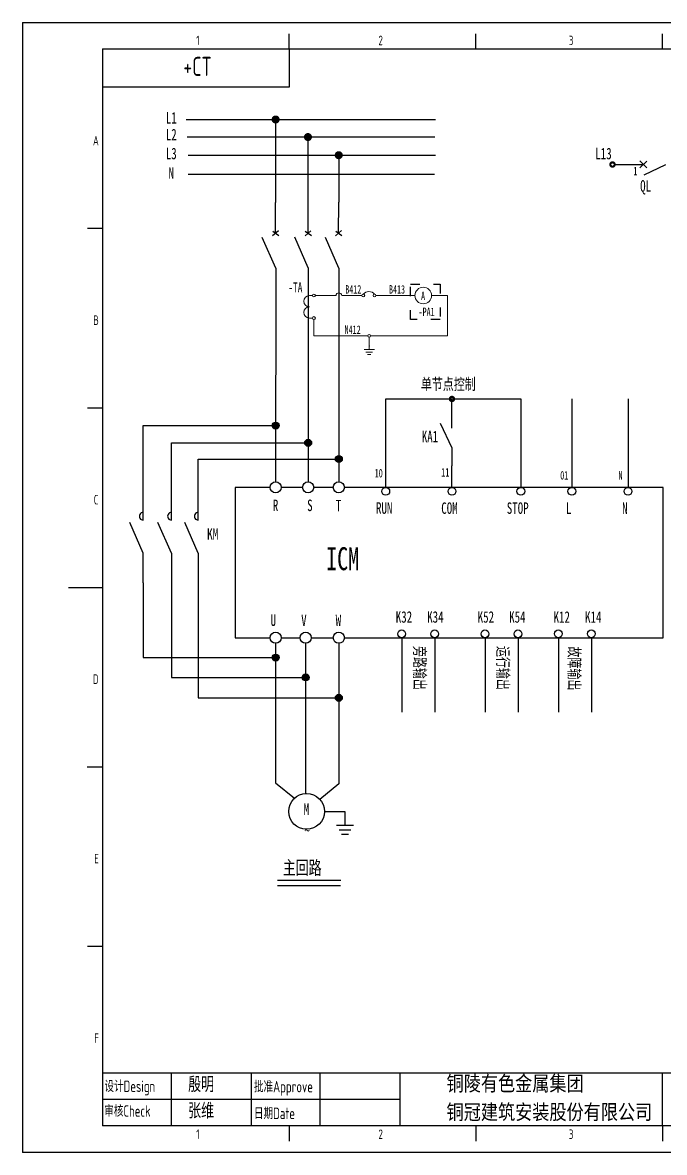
# Model space of a CAD drawing. Header units: millimetres. Extents: x 401220 to 2750366, y -101310 to 943175.
# Drawn here: x 1110437 to 1135406, y 279611 to 323605 of the extents above; entities that cross this region are included whole.
import ezdxf
from ezdxf.enums import TextEntityAlignment as Align

# ---------------------------------------------------------------- set-up
doc = ezdxf.new("R2010")
doc.units = ezdxf.units.MM
doc.linetypes.add('ACAD_ISO03W100', pattern=[30, 12, -18])
for name, color, linetype in [('1', 7, 'Continuous'), ('DIM', 1, 'Continuous'), ('TB', 7, 'Continuous'), ('图框_外框线', 7, 'Continuous'), ('图框_标题栏属性', 4, 'Continuous'), ('图框_标题栏文字', 6, 'Continuous'), ('图框_视口', 7, 'Continuous'), ('文字层', 1, 'Continuous'), ('粗实线层', 7, 'Continuous')]:
    doc.layers.add(name, color=color, linetype=linetype)
doc.layers.add('2', color=4, linetype='Continuous', lineweight=18)
doc.styles.add('IDQSTYLE', font='NSimSun.ttf', dxfattribs={"width": 0.7})
doc.styles.add('NERIN_ISOCP', font='simsun.ttf', dxfattribs={"width": 0.75})
doc.styles.get("Standard").update_dxf_attribs({"font": 'arial.ttf', "bigfont": 'hzdx.shx'})
doc.styles.add('仿宋', font='isocp.shx', dxfattribs={"width": 0.8, "bigfont": 'hztxt.shx'})
doc.styles.add('工程字', font='gbenor.shx', dxfattribs={"width": 0.8, "bigfont": 'hztxt.shx'})

# ---------------------------------------------------------------- blocks, each defined once
blk = doc.blocks.new('EARTH01')
at = {"layer": '2'}
for p, q in [((0, 0), (0, -2)), ((-3, -2), (3, -2)), ((-2, -3.52), (2, -3.52)), ((-1, -4.89), (1, -4.89))]:
    blk.add_line(p, q, dxfattribs=at)
blk.add_point((0, 0), dxfattribs=at)
at = {"layer": '1', "width": 0.9}
for tag, p, height in [('CR', (4, -8), 1.8), ('RT', (4, -5), 1.8), ('SD', (4, -10), 1)]:
    blk.add_attdef(tag, p, '', height=height, dxfattribs=at)
at = {"layer": '2', "width": 0.9}
blk.add_attdef('DN', (4, -2), '', height=2.2, dxfattribs=at)

msp = doc.modelspace()

# ---------------------------------------------------------------- hatches: boundary and pattern name
h = msp.add_hatch(color=256)
h.dxf.hatch_style = 1
h.paths.add_polyline_path([(1120281.97965, 307775.41763), (1120282.0499, 308045.79638, -0.4141374647), (1120417.20416, 307910.607, -0.4142896642)])
h.paths.add_polyline_path([(1120146.8254, 307910.607, -0.4142896642), (1120282.0499, 308045.79638), (1120282.01478, 307910.607)])
h.paths.add_polyline_path([(1120281.97965, 307775.41763, -1), (1120282.0499, 308045.79638)])
h = msp.add_hatch(color=256)
h.dxf.hatch_style = 1
h.paths.add_polyline_path([(1120281.85129, 308045.79629, 0.4138594099), (1120146.8254, 307910.607), (1120281.82675, 307910.607)])
h = msp.add_hatch(color=256)
h.dxf.hatch_style = 1
h.paths.add_polyline_path([(1121547.28202, 307376.1195), (1121547.21177, 307105.74074, 0.4142896642), (1121682.43628, 307240.93012, 0.4141374647)])
h.paths.add_polyline_path([(1121547.28202, 307376.1195, 0.4142896642), (1121412.05751, 307240.93012), (1121547.2469, 307240.93012)])
h.paths.add_polyline_path([(1121547.2469, 307240.93012), (1121412.05751, 307240.93012, 0.4141374647), (1121547.21177, 307105.74074)])
h = msp.add_hatch(color=256)
h.dxf.hatch_style = 1
h.paths.add_polyline_path([(1122739.79472, 306745.68942), (1122739.72447, 306475.31067, 0.4142896642), (1122874.94898, 306610.50005, 0.4141374647)])
h.paths.add_polyline_path([(1122739.79472, 306745.68942, 0.4142896642), (1122604.57021, 306610.50005), (1122739.7596, 306610.50005)])
h.paths.add_polyline_path([(1122739.7596, 306610.50005), (1122604.57021, 306610.50005, 0.4141374647), (1122739.72447, 306475.31067)])
h = msp.add_hatch(color=256)
h.dxf.hatch_style = 1
h.paths.add_polyline_path([(1120282.0499, 299013.00085), (1120281.97965, 298742.62209, 0.4142896642), (1120417.20416, 298877.81147, 0.4141374647)])
h.paths.add_polyline_path([(1120282.0499, 299013.00085, 0.4142896642), (1120146.8254, 298877.81147), (1120282.01478, 298877.81147)])
h.paths.add_polyline_path([(1120282.01478, 298877.81147), (1120146.8254, 298877.81147, 0.4141374647), (1120281.97965, 298742.62209)])
h = msp.add_hatch(color=256)
h.dxf.hatch_style = 1
h.paths.add_polyline_path([(1121449.36868, 298240.65195), (1121449.29843, 297970.2732, 0.4142896642), (1121584.52294, 298105.46258, 0.4141374647)])
h.paths.add_polyline_path([(1121449.36868, 298240.65195, 0.4142896642), (1121314.14417, 298105.46258), (1121449.33355, 298105.46258)])
h.paths.add_polyline_path([(1121449.33355, 298105.46258), (1121314.14417, 298105.46258, 0.4141374647), (1121449.29843, 297970.2732)])
h = msp.add_hatch(color=256)
h.dxf.hatch_style = 1
h.paths.add_polyline_path([(1122739.60798, 297446.23646), (1122739.53773, 297175.8577, 0.4142896642), (1122874.76224, 297311.04708, 0.4141374647)])
h.paths.add_polyline_path([(1122739.60798, 297446.23646, 0.4142896642), (1122604.38348, 297311.04708), (1122739.57286, 297311.04708)])
h.paths.add_polyline_path([(1122739.57286, 297311.04708), (1122604.38348, 297311.04708, 0.4141374647), (1122739.53773, 297175.8577)])

# ---------------------------------------------------------------- linework, layer by layer
at = {"color": 0, "ltscale": 0.7}
for p, q in [((1120280.68841, 319830.24709), (1120280.68841, 316601.50321)), ((1121546.95681, 316604.91957), (1121546.95681, 319086.69111)), ((1122735.51909, 318307.6884), (1122735.51909, 316608.12628)), ((1133476.83871, 318078.81551), (1134592.38574, 318078.81551)), ((1134452.36779, 318216.73452), (1134721.59863, 317951.53959)), ((1134453.39305, 317945.20526), (1134720.61355, 318212.42576)), ((1134619.13227, 317673.44666), (1135462.96425, 318078.81551)), ((1120388.28031, 315500.41803), (1120158.09735, 315295.94429)), ((1120166.61743, 315483.35598), (1120405.32047, 315312.97624)), ((1121656.36378, 315500.53839), (1121426.18083, 315296.06466)), ((1121434.7009, 315483.47635), (1121673.40394, 315313.09661)), ((1122845.72454, 315503.39711), (1122615.54158, 315298.92338)), ((1122624.06166, 315486.33507), (1122862.7647, 315315.95533)), ((1120282.94115, 314048.30845), (1119761.73765, 315241.38787)), ((1121550.95421, 314056.49341), (1121029.75071, 315249.57284)), ((1122741.01911, 314048.30845), (1122219.81561, 315241.38787)), ((1120282.94115, 314048.30845), (1120281.42975, 305724.12132)), ((1121550.95421, 314056.49341), (1121546.42183, 305724.12129)), ((1122741.01911, 314048.30845), (1122739.61711, 305723.87696)), ((1126681.24587, 308006.97323), (1127141.16107, 307049.5954)), ((1120065.03238, 305507.76323), (1118709.08934, 305507.76323)), ((1121329.94606, 305507.76323), (1120497.74856, 305507.76323)), ((1122523.21477, 305507.76323), (1121762.66223, 305507.76323)), ((1129190.86581, 305507.76323), (1122955.93095, 305507.76323)), ((1135353.23452, 305507.76323), (1129190.86581, 305507.76323)), ((1135353.23452, 299648.50614), (1135353.23452, 305507.76323)), ((1115132.0403, 302941.60657), (1114610.8368, 304134.68599)), ((1116222.86873, 302949.79154), (1115701.66523, 304142.87096)), ((1117265.3585, 302941.60657), (1116744.155, 304134.68599)), ((1118709.08934, 299650.65729), (1120065.03238, 299650.65729)), ((1120497.74856, 299650.65729), (1121232.97547, 299650.65729)), ((1121665.69164, 299650.65729), (1122523.21477, 299650.65729)), ((1122955.93095, 299650.65729), (1128161.11638, 299650.65729)), ((1125194.53438, 299648.50614), (1125194.53438, 296753.99811)), ((1126477.7379, 299649.22633), (1126477.7379, 296754.71829)), ((1128063.54281, 299648.50614), (1135353.17225, 299648.50614)), ((1128435.11803, 299648.50614), (1128435.11803, 296753.99811)), ((1129718.32154, 299649.22633), (1129718.32154, 296754.71829)), ((1131280.85964, 299653.39472), (1131280.85964, 296758.88668)), ((1132564.06315, 299654.1149), (1132564.06315, 296759.60687)), ((1120281.39047, 299434.2992), (1120281.39047, 297791.52724)), ((1121449.33355, 299434.2992), (1121449.33355, 298417.60751)), ((1122739.57286, 299434.2992), (1122739.57286, 299026.41269)), ((1122739.57286, 299026.41269), (1122739.57286, 293962.85511)), ((1121449.33355, 298417.5183), (1121449.33355, 293585.07717)), ((1120281.39047, 297791.52704), (1120281.39047, 294005.34395)), ((1120281.39047, 294005.34395), (1121016.61368, 293404.69518)), ((1122739.57286, 293962.85511), (1122000.12731, 293358.75686)), ((1122181.98576, 292889.39908), (1122978.60707, 292889.39908)), ((1122978.60707, 292889.39908), (1122978.60707, 292337.29996)), ((1123307.59149, 292337.29996), (1122649.62265, 292337.29996)), ((1122746.87759, 292168.84947), (1123210.33656, 292168.84947)), ((1122847.73347, 292002.67622), (1123109.48068, 292002.67622))]:
    msp.add_line(p, q, dxfattribs=at)
at = {"color": 0}
for p, q in [((1120279.8763, 315404.1217), (1120280.68841, 316601.50321)), ((1121546.95681, 315403.35113), (1121546.95681, 316604.91957)), ((1122730.63306, 315401.16024), (1122735.51909, 316608.12628)), ((1116217.65525, 282712.97348), (1116217.65525, 280648.8274)), ((1119329.85525, 282712.97348), (1119329.85525, 280648.8274)), ((1121997.45525, 282712.97348), (1121997.45525, 280648.8274)), ((1125109.65525, 282712.97348), (1125109.65525, 280648.8274)), ((1125109.65525, 282712.97348), (1135335.45525, 282712.97348)), ((1135335.45525, 280638.17348), (1135335.45525, 282712.97348)), ((1125109.65525, 281675.57348), (1113550.05525, 281675.57348)), ((1171644.6667, 280648.8274), (1113548.72514, 280648.8274))]:
    msp.add_line(p, q, dxfattribs=at)
at = {"linetype": 'ACAD_ISO03W100', "ltscale": 30}
for p, q in [((1125528.59334, 313417.5687), (1126681.45788, 313417.5687)), ((1125528.59334, 312050.21934), (1125528.59334, 313417.5687)), ((1126681.45788, 313417.5687), (1126681.45788, 312050.21934)), ((1126681.45788, 312050.21934), (1125528.59334, 312050.21934))]:
    msp.add_line(p, q, dxfattribs=at)
at = {"linetype": 'Continuous', "lineweight": 15}
for p, q in [((1121593.26503, 312975.30017), (1121717.66143, 312975.30017)), ((1121827.08731, 312975.30017), (1122631.50432, 312975.30017)), ((1122850.20797, 312975.30017), (1123637.34742, 312975.30017)), ((1124184.57788, 312975.30017), (1124995.71857, 312975.30017)), ((1124995.71857, 312975.30017), (1125702.48831, 312976.91078)), ((1126346.70056, 312975.30017), (1126971.30663, 312975.30017)), ((1126971.30663, 312975.30017), (1126971.30663, 311404.92949)), ((1121593.26503, 312099.89312), (1121717.66143, 312099.89312)), ((1121772.37437, 312045.18018), (1121772.37437, 311404.92949)), ((1121772.37437, 311404.92949), (1123216.48657, 311404.92949)), ((1123866.5833, 311404.92949), (1123216.48657, 311404.92949)), ((1123921.29624, 311012.67868), (1123921.29624, 311350.21655)), ((1126971.30663, 311404.92949), (1123976.00918, 311404.92949))]:
    msp.add_line(p, q, dxfattribs=at)
for p, q in [((1124564.5841, 308949.17893), (1127460.75258, 308949.17893)), ((1124564.5841, 308575.55293), (1124564.5841, 308949.17893)), ((1127141.16107, 307816.00769), (1127141.16107, 308949.17893)), ((1127460.75258, 308949.17893), (1129821.90658, 308949.17893)), ((1129821.90658, 308949.17893), (1129821.90658, 305507.76323)), ((1131806.97999, 308949.17893), (1131806.97999, 305507.76323)), ((1133991.99082, 308949.17893), (1133991.99082, 305507.76323)), ((1124564.5841, 305507.76323), (1124564.5841, 308575.55293)), ((1115131.62108, 304236.1561), (1115131.62108, 307910.607)), ((1115131.62108, 307910.607), (1120282.01478, 307910.607)), ((1116228.83692, 304236.1561), (1116228.83692, 307240.93012)), ((1116228.83692, 307240.93012), (1121547.2469, 307240.93012)), ((1127141.16107, 307049.5954), (1127141.16107, 306345.14385)), ((1117272.99786, 304236.1561), (1117272.99786, 306611.42578)), ((1117272.99786, 306611.42578), (1122739.7596, 306610.50005)), ((1127141.16107, 305507.76323), (1127141.16107, 306345.14385)), ((1127141.16107, 306345.14385), (1127141.16107, 306345.14385)), ((1118709.08934, 305507.76323), (1118709.08934, 299650.65729)), ((1115131.62108, 301794.49853), (1115132.0403, 302941.60657)), ((1116222.86873, 302949.79154), (1116222.86873, 298105.46258)), ((1117265.3585, 302941.60657), (1117265.3585, 297311.04708)), ((1115131.62108, 301794.49853), (1115131.62108, 298877.81147)), ((1115131.62108, 298877.81147), (1120281.39047, 298877.81147)), ((1116222.86873, 298105.46258), (1121449.33355, 298105.46258)), ((1117265.3585, 297311.04708), (1122739.57286, 297311.04708))]:
    msp.add_line(p, q)
at = {"color": 0, "ltscale": 0.7, "const_width": 52.28496}
for points in [[(1116796.03419, 319830.24709), (1126502.04287, 319830.24709)], [(1116835.19264, 319145.50717), (1126483.46163, 319145.50717)], [(1116874.35108, 318441.2032), (1126502.04287, 318441.2032)], [(1116874.35108, 317697.77126), (1126474.17054, 317697.77126)], [(1120346.59629, 290002.60476), (1122813.49403, 290002.60476)]]:
    msp.add_lwpolyline(points, dxfattribs=at)
at = {"color": 0, "ltscale": 0.7, "const_width": 156.85488}
for points in [[(1120202.26097, 319830.24709, 1), (1120359.11585, 319830.24709, 1)], [(1121459.75292, 319147.48485, 1), (1121616.6078, 319147.48485, 1)], [(1122657.09165, 318441.2032, 1), (1122813.94653, 318441.2032, 1)]]:
    msp.add_lwpolyline(points, format="xyb", close=True, dxfattribs=at)
at = {"color": 0, "const_width": 165.984}
for points in [[(1133345.8373, 318078.81551, 1), (1133428.8293, 318078.81551, 1)], [(1127099.66507, 308949.17893, 1), (1127182.65707, 308949.17893, 1)]]:
    msp.add_lwpolyline(points, format="xyb", close=True, dxfattribs=at)
at = {"color": 0, "ltscale": 0.7}
for centre, radius in [((1133387.3333, 318078.81551), 90.06387), ((1120281.39047, 305507.76323), 216.35809), ((1121546.30414, 305507.76323), 216.35809), ((1122739.57281, 305507.51888), 216.35809), ((1124564.5841, 305355.44714), 152.31609), ((1127141.16107, 305355.44714), 152.31609), ((1129821.90658, 305355.44714), 152.31609), ((1131806.97999, 305355.44714), 152.31609), ((1133991.99082, 305355.44714), 152.31609), ((1120281.39047, 299650.65729), 216.35809), ((1121449.33355, 299650.65729), 216.35809), ((1122739.57286, 299650.65729), 216.35809), ((1125184.78366, 299801.94078), 152.31609), ((1126467.98718, 299802.66096), 152.31609), ((1128425.36731, 299801.94078), 152.31609), ((1129708.57083, 299802.66096), 152.31609), ((1131280.85964, 299805.71081), 152.31609), ((1132564.06315, 299806.431), 152.31609), ((1121485.3747, 292889.39908), 696.61106)]:
    msp.add_circle(centre, radius, dxfattribs=at)
at = {"linetype": 'Continuous', "lineweight": 15}
for centre, radius in [((1126024.59828, 312977.64482), 322.11081), ((1121772.37437, 312975.30017), 54.71294), ((1123692.06036, 312975.30017), 54.71294), ((1124129.86494, 312975.30017), 54.71294), ((1121772.37437, 312099.89312), 54.71294), ((1123921.29624, 311404.92949), 54.71294)]:
    msp.add_circle(centre, radius, dxfattribs=at)
for centre in [(1120282.01478, 307910.607), (1121547.2469, 307240.93012), (1122739.7596, 306610.50005), (1120282.01478, 298877.81147), (1121449.33355, 298105.46258), (1122739.57286, 297311.04708)]:
    msp.add_circle(centre, 135.18938)
for centre, radius, start, end in [((1121593.26503, 312756.44841), 218.85176, 90, 270), ((1122740.85615, 312971.27506), 109.42588, 2.108037262, 177.891962738), ((1123910.96265, 312849.15542), 283.9502, 39.563614517, 140.436385483), ((1121593.26503, 312318.74488), 218.85176, 90, 270)]:
    msp.add_arc(centre, radius, start, end, dxfattribs=at)
for centre in [(1115123.35045, 304381.35602), (1116220.56629, 304381.35602), (1117264.72723, 304381.35602)]:
    msp.add_arc(centre, 145.43528, 86.728462221, 273.260060965)
at = {"layer": 'TB', "color": 0, "ltscale": 0.7}
msp.add_line((1120353.88334, 290217.52282), (1122820.03099, 290217.52282), dxfattribs=at)
at = {"layer": '图框_外框线', "color": 0}
for p, q in [((1110436.60651, 323605.00541), (1172682.0667, 323605.00541)), ((1110436.60651, 323605.00541), (1110436.60651, 279611.4274)), ((1172682.0667, 279611.4274), (1110436.60651, 279611.4274))]:
    msp.add_line(p, q, dxfattribs=at)
at = {"layer": '图框_外框线', "color": 0, "lineweight": -3}
for p, q in [((1120810.52514, 322577.42715), (1120810.52514, 323170.22715)), ((1128072.32514, 322577.42715), (1128072.32514, 323170.22715)), ((1135334.12514, 322577.42715), (1135334.12514, 323170.22715)), ((1113548.72514, 315587.32221), (1112955.92514, 315587.32221)), ((1113548.72514, 308597.21727), (1112955.92514, 308597.21727)), ((1113535.29673, 294617.61702), (1112942.49673, 294617.61702)), ((1113550.05525, 287628.24878), (1112957.25525, 287628.24878)), ((1120811.85525, 280638.17348), (1120811.85525, 280045.37348)), ((1128073.65525, 280638.17348), (1128073.65525, 280045.37348)), ((1128073.65525, 280638.17348), (1128073.65525, 280045.37348)), ((1135335.45525, 280638.17348), (1135335.45525, 280045.37348))]:
    msp.add_line(p, q, dxfattribs=at)
at = {"layer": '图框_外框线', "color": 0, "lineweight": 30}
msp.add_line((1112215.59019, 301607.71373), (1113549.39019, 301607.71373), dxfattribs=at)
at = {"layer": '图框_视口', "color": 0}
for p, q in [((1113548.72514, 322577.42715), (1171644.6667, 322577.42715)), ((1113548.72514, 322577.42715), (1113548.72514, 280648.8274)), ((1113550.05525, 282712.97348), (1171644.6667, 282712.97348))]:
    msp.add_line(p, q, dxfattribs=at)
at = {"layer": '粗实线层', "color": 0}
for p, q in [((1120810.52514, 322577.42715), (1120810.52514, 321095.42715)), ((1120810.52514, 321095.42715), (1113548.72514, 321095.42715))]:
    msp.add_line(p, q, dxfattribs=at)

# ---------------------------------------------------------------- block references
at = {"linetype": 'Continuous', "lineweight": 15, "xscale": 66.91392604602565, "yscale": 66.91392604602565, "zscale": 66.91392604602565}
msp.add_blockref('EARTH01', (1123921.29624, 311012.67868), dxfattribs=at)

# ---------------------------------------------------------------- texts
at = {"color": 0, "ltscale": 0.7, "style": 'IDQSTYLE', "width": 0.7}
for s, height, p in [('L1', 447.060634, (1116218.8807, 319895.70357)), ('L2', 447.060634, (1116218.8807, 319244.01056)), ('L3', 447.060634, (1116218.8807, 318503.45032)), ('L13', 447.060634, (1133036.48459, 318502.98283)), ('N', 447.06063, (1116218.8807, 317748.07894)), ('1', 331.968, (1134276.95022, 317824.02751)), ('QL', 447.060634, (1134675.88202, 317192.17554)), ('KA1', 447.060634, (1126285.15372, 307487.10022)), ('10', 331.968, (1124291.36139, 306056.84187)), ('11', 331.968, (1126883.14868, 306095.23081)), ('01', 331.968, (1131511.1217, 305975.87933)), ('N', 331.968, (1133696.60923, 305975.87933)), ('R', 447.06063, (1120277.61853, 304807.98859)), ('S', 447.06063, (1121614.1046, 304807.98859)), ('T', 447.06063, (1122728.34926, 304796.034)), ('RUN', 447.060634, (1124505.76814, 304698.72046)), ('COM', 447.060634, (1127043.87114, 304698.72046)), ('STOP', 447.060634, (1129699.56963, 304698.72046)), ('L', 447.06063, (1131684.64304, 304698.72046)), ('N', 447.06063, (1133869.65387, 304698.72046)), ('U', 447.06063, (1120190.2657, 300332.7255)), ('V', 447.06063, (1121380.45129, 300332.7255)), ('W', 447.06063, (1122722.28267, 300332.7255)), ('K32', 447.060634, (1125272.91158, 300458.18175)), ('K34', 447.060634, (1126496.91, 300458.18175)), ('K52', 447.060634, (1128460.8887, 300458.18175)), ('K54', 447.060634, (1129684.88713, 300458.18175)), ('K12', 447.060634, (1131414.436, 300458.18175)), ('K14', 447.060634, (1132638.43443, 300458.18175)), ('M', 447.06063, (1121477.0919, 292974.57708)), ('~', 447.06063, (1121506.53604, 292150.75948))]:
    msp.add_text(s, height=height, dxfattribs=at).set_placement(p, align=Align.MIDDLE)
at = {"linetype": 'Continuous', "lineweight": 15, "style": 'IDQSTYLE', "width": 0.7}
for s, height, p in [('-TA', 382.990582, (1120776.04897, 313102.76421)), ('A', 328.27764, (1125938.8437, 312796.75276)), ('-PA1', 328.277642, (1125841.27158, 312178.55866))]:
    msp.add_text(s, height=height, dxfattribs=at).set_placement(p)
at = {"color": 1, "linetype": 'Continuous', "lineweight": 15, "style": 'IDQSTYLE', "width": 0.7}
for s, p in [('B412', (1122988.6804, 313053.10056)), ('B413', (1124690.77246, 313053.10056)), ('N412', (1122964.3634, 311482.72988))]:
    msp.add_text(s, height=328.277642, dxfattribs=at).set_placement(p)
at = {"color": 0, "ltscale": 0.7, "style": 'IDQSTYLE', "width": 0.7}
for s, height, p in [('单节点控制', 447.060634, (1125932.01552, 309305.57067)), ('主回路', 525.953687, (1120562.26678, 290433.97999))]:
    msp.add_text(s, height=height, dxfattribs=at).set_placement(p)
at = {"color": 0, "style": 'IDQSTYLE', "width": 0.7}
msp.add_text('ICM', height=894.121268, dxfattribs=at).set_placement((1122249.33341, 302283.13167))
at = {"color": 0, "ltscale": 0.7, "style": 'IDQSTYLE', "width": 0.7}
for s, p in [('旁路输出', (1125666.49865, 299329.07247)), ('运行输出', (1128907.0823, 299329.07247)), ('故障输出', (1131681.6456, 299309.43825))]:
    msp.add_text(s, height=447.060634, rotation=270, dxfattribs=at).set_placement(p)
at = {"color": 0, "insert": (1126930.59076, 282607.02577), "char_height": 666.9, "width": 9485.5587866, "attachment_point": 1, "style": '仿宋'}
msp.add_mtext('{\\W1;铜陵有色金属集团\\P铜冠建筑安装股份有限公司}', dxfattribs=at)
at = {"layer": 'DIM', "color": 7, "insert": (1117832.3471, 303474.76785), "char_height": 431.8272, "attachment_point": 8, "style": 'NERIN_ISOCP'}
msp.add_mtext('KM', dxfattribs=at)
at = {"layer": '图框_外框线', "color": 0, "lineweight": -3, "style": '工程字', "width": 0.8}
for s, p in [('1', (1117253.72514, 322725.62715)), ('2', (1124367.32514, 322725.62715)), ('3', (1131777.32514, 322725.62715)), ('1', (1117255.05525, 280133.82778)), ('2', (1124368.65525, 280133.82778)), ('3', (1131778.65525, 280133.82778))]:
    msp.add_text(s, height=370.5, dxfattribs=at).set_placement(p, align=Align.CENTER)
for s, p in [('A', (1113400.52514, 319008.27468)), ('B', (1113400.52514, 312018.16974)), ('C', (1113387.09673, 305028.67443)), ('D', (1113387.09673, 298038.56949)), ('E', (1113401.85525, 291049.20125)), ('F', (1113401.85525, 284059.09631))]:
    msp.add_text(s, height=370.5, dxfattribs=at).set_placement(p, align=Align.MIDDLE_RIGHT)
at = {"layer": '图框_标题栏属性', "color": 0, "style": '工程字', "width": 0.85}
for s, p in [('殷明', (1117381.4952, 281959.01439)), ('张维', (1117381.4952, 280932.26831))]:
    msp.add_text(s, height=592.8, dxfattribs=at).set_placement(p, align=Align.CENTER)
at = {"layer": '图框_标题栏文字', "color": 0, "style": '工程字', "width": 0.8}
for s, p in [('设计Design', (1113619.49876, 281963.89248)), ('批准Approve', (1119436.62853, 281949.83633)), ('审核Check', (1113611.68777, 281001.49284)), ('日期Date', (1119436.75301, 280908.4762))]:
    msp.add_text(s, height=444.6, dxfattribs=at).set_placement(p)
at = {"layer": '文字层', "color": 0, "linetype": 'Continuous', "style": '工程字', "width": 0.8}
msp.add_text('+CT', height=741, dxfattribs=at).set_placement((1116689.4092, 321528.7407))

doc.saveas('drawing.dxf')
